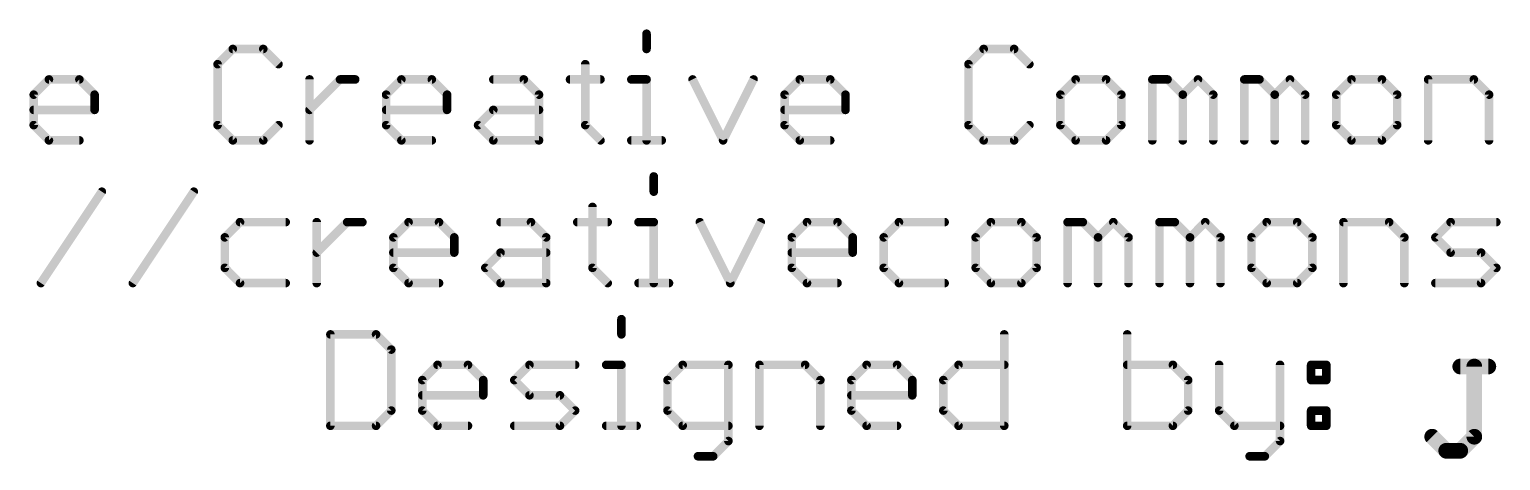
# Model space of a CAD drawing. Extents: x -1 to 106, y -9 to 10.
# Drawn here: x 25.2 to 51.39, y -9.43 to -1.76 of the extents above; entities that cross this region are included whole.
import ezdxf

# ---------------------------------------------------------------- set-up
doc = ezdxf.new("R2010")
doc.units = 0
doc.layers.add('27', color=253, linetype='CONTINUOUS')

msp = doc.modelspace()

# ---------------------------------------------------------------- linework, layer by layer
at = {"layer": '27'}
for points, const_width in [([(36.1862, -1.8356), (36.1862, -2.1068)], 0.1524), ([(28.819, -2.1068), (28.5479, -2.378)], 0.1524), ([(29.3614, -2.1068), (28.819, -2.1068)], 0.1524), ([(29.6325, -2.378), (29.3614, -2.1068)], 0.1524), ([(42.1891, -2.1068), (41.918, -2.378)], 0.1524), ([(42.7315, -2.1068), (42.1891, -2.1068)], 0.1524), ([(43.0026, -2.378), (42.7315, -2.1068)], 0.1524), ([(28.5479, -2.378), (28.5479, -3.4626)], 0.1524), ([(35.0948, -2.378), (35.0948, -3.4626)], 0.1524), ([(41.918, -2.378), (41.918, -3.4626)], 0.1524), ([(25.2736, -2.9203), (25.5447, -2.6491)], 0.1524), ([(25.5447, -2.6491), (26.0871, -2.6491)], 0.1524), ([(26.0871, -2.6491), (26.3582, -2.9203)], 0.1524), ([(30.185, -3.7338), (30.185, -2.6491)], 0.1524), ([(30.185, -3.1915), (30.7274, -2.6491)], 0.1524), ([(30.7274, -2.6491), (30.9985, -2.6491)], 0.1524), ([(31.5493, -2.9203), (31.8205, -2.6491)], 0.1524), ([(31.8205, -2.6491), (32.3628, -2.6491)], 0.1524), ([(32.3628, -2.6491), (32.634, -2.9203)], 0.1524), ([(33.4576, -2.6491), (34, -2.6491)], 0.1524), ([(34, -2.6491), (34.2711, -2.9203)], 0.1524), ([(34.8236, -2.6491), (35.366, -2.6491)], 0.1524), ([(35.9151, -2.6491), (36.1862, -2.6491)], 0.1524), ([(36.1862, -2.6491), (36.1862, -3.7338)], 0.1524), ([(37.0065, -2.6491), (37.5488, -3.7338)], 0.1524), ([(37.5488, -3.7338), (38.0912, -2.6491)], 0.1524), ([(38.6437, -2.9203), (38.9148, -2.6491)], 0.1524), ([(38.9148, -2.6491), (39.4572, -2.6491)], 0.1524), ([(39.4572, -2.6491), (39.7283, -2.9203)], 0.1524), ([(43.8263, -2.6491), (43.5551, -2.9203)], 0.1524), ([(44.3686, -2.6491), (43.8263, -2.6491)], 0.1524), ([(44.6398, -2.9203), (44.3686, -2.6491)], 0.1524), ([(45.1923, -3.7338), (45.1923, -2.6491)], 0.1524), ([(45.1923, -2.6491), (45.4635, -2.6491)], 0.1524), ([(45.4635, -2.6491), (45.7346, -2.9203)], 0.1524), ([(45.7346, -2.9203), (46.0058, -2.6491)], 0.1524), ([(46.0058, -2.6491), (46.277, -2.9203)], 0.1524), ([(46.8295, -3.7338), (46.8295, -2.6491)], 0.1524), ([(46.8295, -2.6491), (47.1006, -2.6491)], 0.1524), ([(47.1006, -2.6491), (47.3718, -2.9203)], 0.1524), ([(47.3718, -2.9203), (47.6429, -2.6491)], 0.1524), ([(47.6429, -2.6491), (47.9141, -2.9203)], 0.1524), ([(48.7378, -2.6491), (48.4666, -2.9203)], 0.1524), ([(49.2801, -2.6491), (48.7378, -2.6491)], 0.1524), ([(49.5513, -2.9203), (49.2801, -2.6491)], 0.1524), ([(50.1038, -3.7338), (50.1038, -2.6491)], 0.1524), ([(50.1038, -2.6491), (50.9173, -2.6491)], 0.1524), ([(50.9173, -2.6491), (51.1884, -2.9203)], 0.1524), ([(25.2736, -3.4626), (25.2736, -2.9203)], 0.1524), ([(26.3582, -2.9203), (26.3582, -3.1915)], 0.1524), ([(31.5493, -3.4626), (31.5493, -2.9203)], 0.1524), ([(32.634, -2.9203), (32.634, -3.1915)], 0.1524), ([(34.2711, -2.9203), (34.2711, -3.7338)], 0.1524), ([(38.6437, -3.4626), (38.6437, -2.9203)], 0.1524), ([(39.7283, -2.9203), (39.7283, -3.1915)], 0.1524), ([(43.5551, -2.9203), (43.5551, -3.4626)], 0.1524), ([(44.6398, -3.4626), (44.6398, -2.9203)], 0.1524), ([(45.7346, -2.9203), (45.7346, -3.7338)], 0.1524), ([(46.277, -2.9203), (46.277, -3.7338)], 0.1524), ([(47.3718, -2.9203), (47.3718, -3.7338)], 0.1524), ([(47.9141, -2.9203), (47.9141, -3.7338)], 0.1524), ([(48.4666, -2.9203), (48.4666, -3.4626)], 0.1524), ([(49.5513, -3.4626), (49.5513, -2.9203)], 0.1524), ([(51.1884, -2.9203), (51.1884, -3.7338)], 0.1524), ([(26.3582, -3.1915), (25.2736, -3.1915)], 0.1524), ([(32.634, -3.1915), (31.5493, -3.1915)], 0.1524), ([(33.1865, -3.4626), (33.4576, -3.1915)], 0.1524), ([(33.4576, -3.1915), (34.2711, -3.1915)], 0.1524), ([(39.7283, -3.1915), (38.6437, -3.1915)], 0.1524), ([(25.5447, -3.7338), (25.2736, -3.4626)], 0.1524), ([(28.5479, -3.4626), (28.819, -3.7338)], 0.1524), ([(29.3614, -3.7338), (29.6325, -3.4626)], 0.1524), ([(31.8205, -3.7338), (31.5493, -3.4626)], 0.1524), ([(33.4576, -3.7338), (33.1865, -3.4626)], 0.1524), ([(35.0948, -3.4626), (35.366, -3.7338)], 0.1524), ([(38.9148, -3.7338), (38.6437, -3.4626)], 0.1524), ([(41.918, -3.4626), (42.1891, -3.7338)], 0.1524), ([(42.7315, -3.7338), (43.0026, -3.4626)], 0.1524), ([(43.5551, -3.4626), (43.8263, -3.7338)], 0.1524), ([(44.3686, -3.7338), (44.6398, -3.4626)], 0.1524), ([(48.4666, -3.4626), (48.7378, -3.7338)], 0.1524), ([(49.2801, -3.7338), (49.5513, -3.4626)], 0.1524), ([(26.0871, -3.7338), (25.5447, -3.7338)], 0.1524), ([(28.819, -3.7338), (29.3614, -3.7338)], 0.1524), ([(32.3628, -3.7338), (31.8205, -3.7338)], 0.1524), ([(34.2711, -3.7338), (33.4576, -3.7338)], 0.1524), ([(35.9151, -3.7338), (36.4574, -3.7338)], 0.1524), ([(39.4572, -3.7338), (38.9148, -3.7338)], 0.1524), ([(42.1891, -3.7338), (42.7315, -3.7338)], 0.1524), ([(43.8263, -3.7338), (44.3686, -3.7338)], 0.1524), ([(48.7378, -3.7338), (49.2801, -3.7338)], 0.1524), ([(36.3146, -4.3756), (36.3146, -4.6468)], 0.1524), ([(25.402, -6.2738), (26.4866, -4.6468)], 0.1524), ([(27.0391, -6.2738), (28.1238, -4.6468)], 0.1524), ([(35.2232, -4.918), (35.2232, -6.0026)], 0.1524), ([(28.9474, -5.1891), (28.6763, -5.4603)], 0.1524), ([(29.7609, -5.1891), (28.9474, -5.1891)], 0.1524), ([(30.3134, -6.2738), (30.3134, -5.1891)], 0.1524), ([(30.3134, -5.7315), (30.8558, -5.1891)], 0.1524), ([(30.8558, -5.1891), (31.1269, -5.1891)], 0.1524), ([(31.6777, -5.4603), (31.9489, -5.1891)], 0.1524), ([(31.9489, -5.1891), (32.4912, -5.1891)], 0.1524), ([(32.4912, -5.1891), (32.7624, -5.4603)], 0.1524), ([(33.5861, -5.1891), (34.1284, -5.1891)], 0.1524), ([(34.1284, -5.1891), (34.3995, -5.4603)], 0.1524), ([(34.952, -5.1891), (35.4944, -5.1891)], 0.1524), ([(36.0435, -5.1891), (36.3146, -5.1891)], 0.1524), ([(36.3146, -5.1891), (36.3146, -6.2738)], 0.1524), ([(37.1349, -5.1891), (37.6772, -6.2738)], 0.1524), ([(37.6772, -6.2738), (38.2196, -5.1891)], 0.1524), ([(38.7721, -5.4603), (39.0432, -5.1891)], 0.1524), ([(39.0432, -5.1891), (39.5856, -5.1891)], 0.1524), ([(39.5856, -5.1891), (39.8567, -5.4603)], 0.1524), ([(40.6804, -5.1891), (40.4092, -5.4603)], 0.1524), ([(41.4939, -5.1891), (40.6804, -5.1891)], 0.1524), ([(42.3176, -5.1891), (42.0464, -5.4603)], 0.1524), ([(42.8599, -5.1891), (42.3176, -5.1891)], 0.1524), ([(43.131, -5.4603), (42.8599, -5.1891)], 0.1524), ([(43.6835, -6.2738), (43.6835, -5.1891)], 0.1524), ([(43.6835, -5.1891), (43.9547, -5.1891)], 0.1524), ([(43.9547, -5.1891), (44.2259, -5.4603)], 0.1524), ([(44.2259, -5.4603), (44.497, -5.1891)], 0.1524), ([(44.497, -5.1891), (44.7682, -5.4603)], 0.1524), ([(45.3207, -6.2738), (45.3207, -5.1891)], 0.1524), ([(45.3207, -5.1891), (45.5919, -5.1891)], 0.1524), ([(45.5919, -5.1891), (45.863, -5.4603)], 0.1524), ([(45.863, -5.4603), (46.1342, -5.1891)], 0.1524), ([(46.1342, -5.1891), (46.4054, -5.4603)], 0.1524), ([(47.229, -5.1891), (46.9579, -5.4603)], 0.1524), ([(47.7714, -5.1891), (47.229, -5.1891)], 0.1524), ([(48.0425, -5.4603), (47.7714, -5.1891)], 0.1524), ([(48.595, -6.2738), (48.595, -5.1891)], 0.1524), ([(48.595, -5.1891), (49.4085, -5.1891)], 0.1524), ([(49.4085, -5.1891), (49.6797, -5.4603)], 0.1524), ([(50.2322, -5.4603), (50.5033, -5.1891)], 0.1524), ([(50.5033, -5.1891), (51.3168, -5.1891)], 0.1524), ([(28.6763, -5.4603), (28.6763, -6.0026)], 0.1524), ([(31.6777, -6.0026), (31.6777, -5.4603)], 0.1524), ([(32.7624, -5.4603), (32.7624, -5.7315)], 0.1524), ([(34.3995, -5.4603), (34.3995, -6.2738)], 0.1524), ([(38.7721, -6.0026), (38.7721, -5.4603)], 0.1524), ([(39.8567, -5.4603), (39.8567, -5.7315)], 0.1524), ([(40.4092, -5.4603), (40.4092, -6.0026)], 0.1524), ([(42.0464, -5.4603), (42.0464, -6.0026)], 0.1524), ([(43.131, -6.0026), (43.131, -5.4603)], 0.1524), ([(44.2259, -5.4603), (44.2259, -6.2738)], 0.1524), ([(44.7682, -5.4603), (44.7682, -6.2738)], 0.1524), ([(45.863, -5.4603), (45.863, -6.2738)], 0.1524), ([(46.4054, -5.4603), (46.4054, -6.2738)], 0.1524), ([(46.9579, -5.4603), (46.9579, -6.0026)], 0.1524), ([(48.0425, -6.0026), (48.0425, -5.4603)], 0.1524), ([(49.6797, -5.4603), (49.6797, -6.2738)], 0.1524), ([(50.5033, -5.7315), (50.2322, -5.4603)], 0.1524), ([(32.7624, -5.7315), (31.6777, -5.7315)], 0.1524), ([(33.3149, -6.0026), (33.5861, -5.7315)], 0.1524), ([(33.5861, -5.7315), (34.3995, -5.7315)], 0.1524), ([(39.8567, -5.7315), (38.7721, -5.7315)], 0.1524), ([(51.0457, -5.7315), (50.5033, -5.7315)], 0.1524), ([(51.3168, -6.0026), (51.0457, -5.7315)], 0.1524), ([(28.6763, -6.0026), (28.9474, -6.2738)], 0.1524), ([(31.9489, -6.2738), (31.6777, -6.0026)], 0.1524), ([(33.5861, -6.2738), (33.3149, -6.0026)], 0.1524), ([(35.2232, -6.0026), (35.4944, -6.2738)], 0.1524), ([(39.0432, -6.2738), (38.7721, -6.0026)], 0.1524), ([(40.4092, -6.0026), (40.6804, -6.2738)], 0.1524), ([(42.0464, -6.0026), (42.3176, -6.2738)], 0.1524), ([(42.8599, -6.2738), (43.131, -6.0026)], 0.1524), ([(46.9579, -6.0026), (47.229, -6.2738)], 0.1524), ([(47.7714, -6.2738), (48.0425, -6.0026)], 0.1524), ([(51.0457, -6.2738), (51.3168, -6.0026)], 0.1524), ([(28.9474, -6.2738), (29.7609, -6.2738)], 0.1524), ([(32.4912, -6.2738), (31.9489, -6.2738)], 0.1524), ([(34.3995, -6.2738), (33.5861, -6.2738)], 0.1524), ([(36.0435, -6.2738), (36.5858, -6.2738)], 0.1524), ([(39.5856, -6.2738), (39.0432, -6.2738)], 0.1524), ([(40.6804, -6.2738), (41.4939, -6.2738)], 0.1524), ([(42.3176, -6.2738), (42.8599, -6.2738)], 0.1524), ([(47.229, -6.2738), (47.7714, -6.2738)], 0.1524), ([(50.2322, -6.2738), (51.0457, -6.2738)], 0.1524), ([(35.7388, -6.9156), (35.7388, -7.1868)], 0.1524), ([(30.5562, -7.1868), (30.5562, -8.8138)], 0.1524), ([(31.3697, -7.1868), (30.5562, -7.1868)], 0.1524), ([(31.6409, -7.458), (31.3697, -7.1868)], 0.1524), ([(42.5552, -7.1868), (42.5552, -8.8138)], 0.1524), ([(44.7449, -7.1868), (44.7449, -8.8138)], 0.1524), ([(31.6409, -8.5426), (31.6409, -7.458)], 0.1524), ([(32.1934, -8.0003), (32.4645, -7.7291)], 0.1524), ([(32.4645, -7.7291), (33.0069, -7.7291)], 0.1524), ([(33.0069, -7.7291), (33.278, -8.0003)], 0.1524), ([(33.8305, -8.0003), (34.1017, -7.7291)], 0.1524), ([(34.1017, -7.7291), (34.9152, -7.7291)], 0.1524), ([(35.4677, -7.7291), (35.7388, -7.7291)], 0.1524), ([(35.7388, -7.7291), (35.7388, -8.8138)], 0.1524), ([(36.8303, -7.7291), (36.5591, -8.0003)], 0.1524), ([(37.6438, -7.7291), (36.8303, -7.7291)], 0.1524), ([(37.6438, -9.085), (37.6438, -7.7291)], 0.1524), ([(38.1963, -8.8138), (38.1963, -7.7291)], 0.1524), ([(38.1963, -7.7291), (39.0098, -7.7291)], 0.1524), ([(39.0098, -7.7291), (39.2809, -8.0003)], 0.1524), ([(39.8334, -8.0003), (40.1046, -7.7291)], 0.1524), ([(40.1046, -7.7291), (40.6469, -7.7291)], 0.1524), ([(40.6469, -7.7291), (40.9181, -8.0003)], 0.1524), ([(41.4706, -8.0003), (41.7417, -7.7291)], 0.1524), ([(41.7417, -7.7291), (42.5552, -7.7291)], 0.1524), ([(45.5584, -7.7291), (44.7449, -7.7291)], 0.1524), ([(45.8295, -8.0003), (45.5584, -7.7291)], 0.1524), ([(46.382, -7.7291), (46.382, -8.5426)], 0.1524), ([(47.4667, -7.7291), (47.4667, -9.085)], 0.1524), ([(48.0192, -7.7291), (48.2904, -7.7291)], 0.1524), ([(48.0192, -8.0003), (48.0192, -7.7291)], 0.1524), ([(48.2904, -7.7291), (48.2904, -8.0003)], 0.1524), ([(50.6752, -7.7584), (51.1752, -7.7584)], 0.2794), ([(50.9252, -9.0083), (50.9252, -7.7584)], 0.2794), ([(32.1934, -8.5426), (32.1934, -8.0003)], 0.1524), ([(33.278, -8.0003), (33.278, -8.2715)], 0.1524), ([(34.1017, -8.2715), (33.8305, -8.0003)], 0.1524), ([(36.5591, -8.0003), (36.5591, -8.5426)], 0.1524), ([(39.2809, -8.0003), (39.2809, -8.8138)], 0.1524), ([(39.8334, -8.5426), (39.8334, -8.0003)], 0.1524), ([(40.9181, -8.0003), (40.9181, -8.2715)], 0.1524), ([(41.4706, -8.5426), (41.4706, -8.0003)], 0.1524), ([(45.8295, -8.5426), (45.8295, -8.0003)], 0.1524), ([(48.2904, -8.0003), (48.0192, -8.0003)], 0.1524), ([(33.278, -8.2715), (32.1934, -8.2715)], 0.1524), ([(34.644, -8.2715), (34.1017, -8.2715)], 0.1524), ([(34.9152, -8.5426), (34.644, -8.2715)], 0.1524), ([(40.9181, -8.2715), (39.8334, -8.2715)], 0.1524), ([(31.3697, -8.8138), (31.6409, -8.5426)], 0.1524), ([(32.4645, -8.8138), (32.1934, -8.5426)], 0.1524), ([(34.644, -8.8138), (34.9152, -8.5426)], 0.1524), ([(36.5591, -8.5426), (36.8303, -8.8138)], 0.1524), ([(40.1046, -8.8138), (39.8334, -8.5426)], 0.1524), ([(41.7417, -8.8138), (41.4706, -8.5426)], 0.1524), ([(45.5584, -8.8138), (45.8295, -8.5426)], 0.1524), ([(46.382, -8.5426), (46.6532, -8.8138)], 0.1524), ([(48.0192, -8.5426), (48.2904, -8.5426)], 0.1524), ([(48.0192, -8.8138), (48.0192, -8.5426)], 0.1524), ([(48.2904, -8.5426), (48.2904, -8.8138)], 0.1524), ([(30.5562, -8.8138), (31.3697, -8.8138)], 0.1524), ([(33.0069, -8.8138), (32.4645, -8.8138)], 0.1524), ([(33.8305, -8.8138), (34.644, -8.8138)], 0.1524), ([(35.4677, -8.8138), (36.01, -8.8138)], 0.1524), ([(36.8303, -8.8138), (37.6438, -8.8138)], 0.1524), ([(40.6469, -8.8138), (40.1046, -8.8138)], 0.1524), ([(42.5552, -8.8138), (41.7417, -8.8138)], 0.1524), ([(44.7449, -8.8138), (45.5584, -8.8138)], 0.1524), ([(46.6532, -8.8138), (47.4667, -8.8138)], 0.1524), ([(48.2904, -8.8138), (48.0192, -8.8138)], 0.1524), ([(50.1753, -9.0083), (50.4252, -9.2583)], 0.2794), ([(50.6752, -9.2583), (50.9252, -9.0083)], 0.2794), ([(37.3726, -9.3561), (37.6438, -9.085)], 0.1524), ([(47.4667, -9.085), (47.1955, -9.3561)], 0.1524), ([(50.4252, -9.2583), (50.6752, -9.2583)], 0.2794), ([(37.1014, -9.3561), (37.3726, -9.3561)], 0.1524), ([(47.1955, -9.3561), (46.9244, -9.3561)], 0.1524)]:
    msp.add_lwpolyline(points, dxfattribs=dict(at, const_width=const_width))
for points, const_width in [([(36.2243, -1.8356, 1), (36.1481, -1.8356)], 0.0762), ([(28.819, -2.0687, 1), (28.819, -2.1449)], 0.0762), ([(28.846, -2.1338, 1), (28.7921, -2.0799)], 0.0762), ([(29.3883, -2.0799, 1), (29.3344, -2.1338)], 0.0762), ([(29.3614, -2.1449, 1), (29.3614, -2.0687)], 0.0762), ([(36.1481, -2.1068, 1), (36.2243, -2.1068)], 0.0762), ([(42.1891, -2.0687, 1), (42.1891, -2.1449)], 0.0762), ([(42.2161, -2.1338, 1), (42.1622, -2.0799)], 0.0762), ([(42.7584, -2.0799, 1), (42.7045, -2.1338)], 0.0762), ([(42.7315, -2.1449, 1), (42.7315, -2.0687)], 0.0762), ([(28.5209, -2.351, 1), (28.5748, -2.4049)], 0.0762), ([(28.586, -2.378, 1), (28.5098, -2.378)], 0.0762), ([(29.6056, -2.4049, 1), (29.6595, -2.351)], 0.0762), ([(35.1329, -2.378, 1), (35.0567, -2.378)], 0.0762), ([(41.891, -2.351, 1), (41.9449, -2.4049)], 0.0762), ([(41.9561, -2.378, 1), (41.8799, -2.378)], 0.0762), ([(42.9757, -2.4049, 1), (43.0296, -2.351)], 0.0762), ([(25.5447, -2.611, 1), (25.5447, -2.6872)], 0.0762), ([(25.5717, -2.6761, 1), (25.5178, -2.6222)], 0.0762), ([(26.114, -2.6222, 1), (26.0601, -2.6761)], 0.0762), ([(26.0871, -2.6872, 1), (26.0871, -2.611)], 0.0762), ([(30.2231, -2.6491, 1), (30.1469, -2.6491)], 0.0762), ([(30.7274, -2.611, 1), (30.7274, -2.6872)], 0.0762), ([(30.7543, -2.6761, 1), (30.7004, -2.6222)], 0.0762), ([(30.9985, -2.6872, 1), (30.9985, -2.611)], 0.0762), ([(31.8205, -2.611, 1), (31.8205, -2.6872)], 0.0762), ([(31.8474, -2.6761, 1), (31.7935, -2.6222)], 0.0762), ([(32.3898, -2.6222, 1), (32.3359, -2.6761)], 0.0762), ([(32.3628, -2.6872, 1), (32.3628, -2.611)], 0.0762), ([(33.4576, -2.611, 1), (33.4576, -2.6872)], 0.0762), ([(34.0269, -2.6222, 1), (33.973, -2.6761)], 0.0762), ([(34, -2.6872, 1), (34, -2.611)], 0.0762), ([(34.8236, -2.611, 1), (34.8236, -2.6872)], 0.0762), ([(35.366, -2.6872, 1), (35.366, -2.611)], 0.0762), ([(35.9151, -2.611, 1), (35.9151, -2.6872)], 0.0762), ([(36.2243, -2.6491, 1), (36.1481, -2.6491)], 0.0762), ([(36.1862, -2.6872, 1), (36.1862, -2.611)], 0.0762), ([(37.0406, -2.6321, 1), (36.9724, -2.6662)], 0.0762), ([(38.1252, -2.6662, 1), (38.0571, -2.6321)], 0.0762), ([(38.9148, -2.611, 1), (38.9148, -2.6872)], 0.0762), ([(38.9418, -2.6761, 1), (38.8879, -2.6222)], 0.0762), ([(39.4841, -2.6222, 1), (39.4302, -2.6761)], 0.0762), ([(39.4572, -2.6872, 1), (39.4572, -2.611)], 0.0762), ([(43.8263, -2.611, 1), (43.8263, -2.6872)], 0.0762), ([(43.8532, -2.6761, 1), (43.7994, -2.6222)], 0.0762), ([(44.3956, -2.6222, 1), (44.3417, -2.6761)], 0.0762), ([(44.3686, -2.6872, 1), (44.3686, -2.611)], 0.0762), ([(45.2304, -2.6491, 1), (45.1542, -2.6491)], 0.0762), ([(45.1923, -2.611, 1), (45.1923, -2.6872)], 0.0762), ([(45.4904, -2.6222, 1), (45.4365, -2.6761)], 0.0762), ([(45.4635, -2.6872, 1), (45.4635, -2.611)], 0.0762), ([(46.0327, -2.6222, 1), (45.9788, -2.6761)], 0.0762), ([(46.0327, -2.6761, 1), (45.9788, -2.6222)], 0.0762), ([(46.8676, -2.6491, 1), (46.7914, -2.6491)], 0.0762), ([(46.8295, -2.611, 1), (46.8295, -2.6872)], 0.0762), ([(47.1276, -2.6222, 1), (47.0737, -2.6761)], 0.0762), ([(47.1006, -2.6872, 1), (47.1006, -2.611)], 0.0762), ([(47.6699, -2.6222, 1), (47.616, -2.6761)], 0.0762), ([(47.6699, -2.6761, 1), (47.616, -2.6222)], 0.0762), ([(48.7378, -2.611, 1), (48.7378, -2.6872)], 0.0762), ([(48.7647, -2.6761, 1), (48.7108, -2.6222)], 0.0762), ([(49.307, -2.6222, 1), (49.2532, -2.6761)], 0.0762), ([(49.2801, -2.6872, 1), (49.2801, -2.611)], 0.0762), ([(50.1419, -2.6491, 1), (50.0657, -2.6491)], 0.0762), ([(50.1038, -2.611, 1), (50.1038, -2.6872)], 0.0762), ([(50.9442, -2.6222, 1), (50.8903, -2.6761)], 0.0762), ([(50.9173, -2.6872, 1), (50.9173, -2.611)], 0.0762), ([(25.3117, -2.9203, 1), (25.2355, -2.9203)], 0.0762), ([(25.2466, -2.8934, 1), (25.3005, -2.9472)], 0.0762), ([(26.3963, -2.9203, 1), (26.3201, -2.9203)], 0.0762), ([(26.3313, -2.9472, 1), (26.3852, -2.8934)], 0.0762), ([(31.5874, -2.9203, 1), (31.5112, -2.9203)], 0.0762), ([(31.5224, -2.8934, 1), (31.5763, -2.9472)], 0.0762), ([(32.6721, -2.9203, 1), (32.5959, -2.9203)], 0.0762), ([(32.607, -2.9472, 1), (32.6609, -2.8934)], 0.0762), ([(34.3092, -2.9203, 1), (34.233, -2.9203)], 0.0762), ([(34.2442, -2.9472, 1), (34.2981, -2.8934)], 0.0762), ([(38.6818, -2.9203, 1), (38.6056, -2.9203)], 0.0762), ([(38.6167, -2.8934, 1), (38.6706, -2.9472)], 0.0762), ([(39.7664, -2.9203, 1), (39.6902, -2.9203)], 0.0762), ([(39.7014, -2.9472, 1), (39.7553, -2.8934)], 0.0762), ([(43.5932, -2.9203, 1), (43.517, -2.9203)], 0.0762), ([(43.5282, -2.8934, 1), (43.5821, -2.9472)], 0.0762), ([(44.6779, -2.9203, 1), (44.6017, -2.9203)], 0.0762), ([(44.6129, -2.9472, 1), (44.6667, -2.8934)], 0.0762), ([(45.7727, -2.9203, 1), (45.6965, -2.9203)], 0.0762), ([(45.7077, -2.8934, 1), (45.7616, -2.9472)], 0.0762), ([(45.7077, -2.9472, 1), (45.7616, -2.8934)], 0.0762), ([(46.3151, -2.9203, 1), (46.2389, -2.9203)], 0.0762), ([(46.25, -2.9472, 1), (46.3039, -2.8934)], 0.0762), ([(47.4099, -2.9203, 1), (47.3337, -2.9203)], 0.0762), ([(47.3448, -2.8934, 1), (47.3987, -2.9472)], 0.0762), ([(47.3448, -2.9472, 1), (47.3987, -2.8934)], 0.0762), ([(47.9522, -2.9203, 1), (47.876, -2.9203)], 0.0762), ([(47.8872, -2.9472, 1), (47.9411, -2.8934)], 0.0762), ([(48.5047, -2.9203, 1), (48.4285, -2.9203)], 0.0762), ([(48.4397, -2.8934, 1), (48.4935, -2.9472)], 0.0762), ([(49.5894, -2.9203, 1), (49.5132, -2.9203)], 0.0762), ([(49.5243, -2.9472, 1), (49.5782, -2.8934)], 0.0762), ([(51.2265, -2.9203, 1), (51.1503, -2.9203)], 0.0762), ([(51.1615, -2.9472, 1), (51.2154, -2.8934)], 0.0762), ([(25.2736, -3.1534, 1), (25.2736, -3.2296)], 0.0762), ([(26.3582, -3.2296, 1), (26.3582, -3.1534)], 0.0762), ([(30.1581, -3.1645, 1), (30.212, -3.2184)], 0.0762), ([(31.5493, -3.1534, 1), (31.5493, -3.2296)], 0.0762), ([(32.634, -3.2296, 1), (32.634, -3.1534)], 0.0762), ([(33.4576, -3.1534, 1), (33.4576, -3.2296)], 0.0762), ([(33.4846, -3.2184, 1), (33.4307, -3.1645)], 0.0762), ([(34.2711, -3.2296, 1), (34.2711, -3.1534)], 0.0762), ([(38.6437, -3.1534, 1), (38.6437, -3.2296)], 0.0762), ([(39.7283, -3.2296, 1), (39.7283, -3.1534)], 0.0762), ([(25.3005, -3.4357, 1), (25.2466, -3.4896)], 0.0762), ([(26.3201, -3.1915, 1), (26.3963, -3.1915)], 0.0762), ([(28.5748, -3.4357, 1), (28.5209, -3.4896)], 0.0762), ([(29.6595, -3.4896, 1), (29.6056, -3.4357)], 0.0762), ([(31.5763, -3.4357, 1), (31.5224, -3.4896)], 0.0762), ([(32.5959, -3.1915, 1), (32.6721, -3.1915)], 0.0762), ([(33.2134, -3.4357, 1), (33.1595, -3.4896)], 0.0762), ([(33.1595, -3.4357, 1), (33.2134, -3.4896)], 0.0762), ([(35.1217, -3.4357, 1), (35.0679, -3.4896)], 0.0762), ([(38.6706, -3.4357, 1), (38.6167, -3.4896)], 0.0762), ([(39.6902, -3.1915, 1), (39.7664, -3.1915)], 0.0762), ([(41.9449, -3.4357, 1), (41.891, -3.4896)], 0.0762), ([(43.0296, -3.4896, 1), (42.9757, -3.4357)], 0.0762), ([(43.5821, -3.4357, 1), (43.5282, -3.4896)], 0.0762), ([(44.6667, -3.4896, 1), (44.6129, -3.4357)], 0.0762), ([(48.4935, -3.4357, 1), (48.4397, -3.4896)], 0.0762), ([(49.5782, -3.4896, 1), (49.5243, -3.4357)], 0.0762), ([(25.2355, -3.4626, 1), (25.3117, -3.4626)], 0.0762), ([(25.5447, -3.6957, 1), (25.5447, -3.7719)], 0.0762), ([(26.0871, -3.7719, 1), (26.0871, -3.6957)], 0.0762), ([(28.5098, -3.4626, 1), (28.586, -3.4626)], 0.0762), ([(28.819, -3.6957, 1), (28.819, -3.7719)], 0.0762), ([(29.3614, -3.7719, 1), (29.3614, -3.6957)], 0.0762), ([(31.5112, -3.4626, 1), (31.5874, -3.4626)], 0.0762), ([(31.8205, -3.6957, 1), (31.8205, -3.7719)], 0.0762), ([(32.3628, -3.7719, 1), (32.3628, -3.6957)], 0.0762), ([(33.4576, -3.6957, 1), (33.4576, -3.7719)], 0.0762), ([(34.2711, -3.7719, 1), (34.2711, -3.6957)], 0.0762), ([(35.0567, -3.4626, 1), (35.1329, -3.4626)], 0.0762), ([(35.9151, -3.6957, 1), (35.9151, -3.7719)], 0.0762), ([(36.4574, -3.7719, 1), (36.4574, -3.6957)], 0.0762), ([(38.6056, -3.4626, 1), (38.6818, -3.4626)], 0.0762), ([(38.9148, -3.6957, 1), (38.9148, -3.7719)], 0.0762), ([(39.4572, -3.7719, 1), (39.4572, -3.6957)], 0.0762), ([(41.8799, -3.4626, 1), (41.9561, -3.4626)], 0.0762), ([(42.1891, -3.6957, 1), (42.1891, -3.7719)], 0.0762), ([(42.7315, -3.7719, 1), (42.7315, -3.6957)], 0.0762), ([(43.517, -3.4626, 1), (43.5932, -3.4626)], 0.0762), ([(43.8263, -3.6957, 1), (43.8263, -3.7719)], 0.0762), ([(44.3686, -3.7719, 1), (44.3686, -3.6957)], 0.0762), ([(44.6017, -3.4626, 1), (44.6779, -3.4626)], 0.0762), ([(48.4285, -3.4626, 1), (48.5047, -3.4626)], 0.0762), ([(48.7378, -3.6957, 1), (48.7378, -3.7719)], 0.0762), ([(49.2801, -3.7719, 1), (49.2801, -3.6957)], 0.0762), ([(49.5132, -3.4626, 1), (49.5894, -3.4626)], 0.0762), ([(25.5178, -3.7607, 1), (25.5717, -3.7069)], 0.0762), ([(28.7921, -3.7607, 1), (28.846, -3.7069)], 0.0762), ([(29.3344, -3.7069, 1), (29.3883, -3.7607)], 0.0762), ([(30.1469, -3.7338, 1), (30.2231, -3.7338)], 0.0762), ([(31.7935, -3.7607, 1), (31.8474, -3.7069)], 0.0762), ([(33.4307, -3.7607, 1), (33.4846, -3.7069)], 0.0762), ([(34.233, -3.7338, 1), (34.3092, -3.7338)], 0.0762), ([(35.339, -3.7607, 1), (35.3929, -3.7069)], 0.0762), ([(36.1481, -3.7338, 1), (36.2243, -3.7338)], 0.0762), ([(37.5148, -3.7168, 1), (37.5829, -3.7508)], 0.0762), ([(37.5148, -3.7508, 1), (37.5829, -3.7168)], 0.0762), ([(38.8879, -3.7607, 1), (38.9418, -3.7069)], 0.0762), ([(42.1622, -3.7607, 1), (42.2161, -3.7069)], 0.0762), ([(42.7045, -3.7069, 1), (42.7584, -3.7607)], 0.0762), ([(43.7994, -3.7607, 1), (43.8532, -3.7069)], 0.0762), ([(44.3417, -3.7069, 1), (44.3956, -3.7607)], 0.0762), ([(45.1542, -3.7338, 1), (45.2304, -3.7338)], 0.0762), ([(45.6965, -3.7338, 1), (45.7727, -3.7338)], 0.0762), ([(46.2389, -3.7338, 1), (46.3151, -3.7338)], 0.0762), ([(46.7914, -3.7338, 1), (46.8676, -3.7338)], 0.0762), ([(47.3337, -3.7338, 1), (47.4099, -3.7338)], 0.0762), ([(47.876, -3.7338, 1), (47.9522, -3.7338)], 0.0762), ([(48.7108, -3.7607, 1), (48.7647, -3.7069)], 0.0762), ([(49.2532, -3.7069, 1), (49.307, -3.7607)], 0.0762), ([(50.0657, -3.7338, 1), (50.1419, -3.7338)], 0.0762), ([(51.1503, -3.7338, 1), (51.2265, -3.7338)], 0.0762), ([(36.3527, -4.3756, 1), (36.2765, -4.3756)], 0.0762), ([(26.5183, -4.6679, 1), (26.4549, -4.6257)], 0.0762), ([(28.1555, -4.6679, 1), (28.0921, -4.6257)], 0.0762), ([(36.2765, -4.6468, 1), (36.3527, -4.6468)], 0.0762), ([(35.2613, -4.918, 1), (35.1851, -4.918)], 0.0762), ([(28.9474, -5.151, 1), (28.9474, -5.2272)], 0.0762), ([(28.9744, -5.2161, 1), (28.9205, -5.1622)], 0.0762), ([(29.7609, -5.2272, 1), (29.7609, -5.151)], 0.0762), ([(30.3515, -5.1891, 1), (30.2753, -5.1891)], 0.0762), ([(30.8558, -5.151, 1), (30.8558, -5.2272)], 0.0762), ([(30.8827, -5.2161, 1), (30.8288, -5.1622)], 0.0762), ([(31.1269, -5.2272, 1), (31.1269, -5.151)], 0.0762), ([(31.9489, -5.151, 1), (31.9489, -5.2272)], 0.0762), ([(31.9758, -5.2161, 1), (31.922, -5.1622)], 0.0762), ([(32.5182, -5.1622, 1), (32.4643, -5.2161)], 0.0762), ([(32.4912, -5.2272, 1), (32.4912, -5.151)], 0.0762), ([(33.5861, -5.151, 1), (33.5861, -5.2272)], 0.0762), ([(34.1553, -5.1622, 1), (34.1014, -5.2161)], 0.0762), ([(34.1284, -5.2272, 1), (34.1284, -5.151)], 0.0762), ([(34.952, -5.151, 1), (34.952, -5.2272)], 0.0762), ([(35.4944, -5.2272, 1), (35.4944, -5.151)], 0.0762), ([(36.0435, -5.151, 1), (36.0435, -5.2272)], 0.0762), ([(36.3527, -5.1891, 1), (36.2765, -5.1891)], 0.0762), ([(36.3146, -5.2272, 1), (36.3146, -5.151)], 0.0762), ([(37.169, -5.1721, 1), (37.1008, -5.2062)], 0.0762), ([(38.2537, -5.2062, 1), (38.1855, -5.1721)], 0.0762), ([(39.0432, -5.151, 1), (39.0432, -5.2272)], 0.0762), ([(39.0702, -5.2161, 1), (39.0163, -5.1622)], 0.0762), ([(39.6125, -5.1622, 1), (39.5586, -5.2161)], 0.0762), ([(39.5856, -5.2272, 1), (39.5856, -5.151)], 0.0762), ([(40.6804, -5.151, 1), (40.6804, -5.2272)], 0.0762), ([(40.7073, -5.2161, 1), (40.6535, -5.1622)], 0.0762), ([(41.4939, -5.2272, 1), (41.4939, -5.151)], 0.0762), ([(42.3176, -5.151, 1), (42.3176, -5.2272)], 0.0762), ([(42.3445, -5.2161, 1), (42.2906, -5.1622)], 0.0762), ([(42.8868, -5.1622, 1), (42.8329, -5.2161)], 0.0762), ([(42.8599, -5.2272, 1), (42.8599, -5.151)], 0.0762), ([(43.7216, -5.1891, 1), (43.6454, -5.1891)], 0.0762), ([(43.6835, -5.151, 1), (43.6835, -5.2272)], 0.0762), ([(43.9816, -5.1622, 1), (43.9278, -5.2161)], 0.0762), ([(43.9547, -5.2272, 1), (43.9547, -5.151)], 0.0762), ([(44.524, -5.1622, 1), (44.4701, -5.2161)], 0.0762), ([(44.524, -5.2161, 1), (44.4701, -5.1622)], 0.0762), ([(45.3588, -5.1891, 1), (45.2826, -5.1891)], 0.0762), ([(45.3207, -5.151, 1), (45.3207, -5.2272)], 0.0762), ([(45.6188, -5.1622, 1), (45.5649, -5.2161)], 0.0762), ([(45.5919, -5.2272, 1), (45.5919, -5.151)], 0.0762), ([(46.1611, -5.1622, 1), (46.1073, -5.2161)], 0.0762), ([(46.1611, -5.2161, 1), (46.1073, -5.1622)], 0.0762), ([(47.229, -5.151, 1), (47.229, -5.2272)], 0.0762), ([(47.256, -5.2161, 1), (47.2021, -5.1622)], 0.0762), ([(47.7983, -5.1622, 1), (47.7444, -5.2161)], 0.0762), ([(47.7714, -5.2272, 1), (47.7714, -5.151)], 0.0762), ([(48.6331, -5.1891, 1), (48.5569, -5.1891)], 0.0762), ([(48.595, -5.151, 1), (48.595, -5.2272)], 0.0762), ([(49.4354, -5.1622, 1), (49.3816, -5.2161)], 0.0762), ([(49.4085, -5.2272, 1), (49.4085, -5.151)], 0.0762), ([(50.5033, -5.151, 1), (50.5033, -5.2272)], 0.0762), ([(50.5303, -5.2161, 1), (50.4764, -5.1622)], 0.0762), ([(51.3168, -5.2272, 1), (51.3168, -5.151)], 0.0762), ([(28.7144, -5.4603, 1), (28.6382, -5.4603)], 0.0762), ([(28.6493, -5.4334, 1), (28.7032, -5.4872)], 0.0762), ([(31.7158, -5.4603, 1), (31.6396, -5.4603)], 0.0762), ([(31.6508, -5.4334, 1), (31.7047, -5.4872)], 0.0762), ([(32.8005, -5.4603, 1), (32.7243, -5.4603)], 0.0762), ([(32.7354, -5.4872, 1), (32.7893, -5.4334)], 0.0762), ([(34.4376, -5.4603, 1), (34.3614, -5.4603)], 0.0762), ([(34.3726, -5.4872, 1), (34.4265, -5.4334)], 0.0762), ([(38.8102, -5.4603, 1), (38.734, -5.4603)], 0.0762), ([(38.7451, -5.4334, 1), (38.799, -5.4872)], 0.0762), ([(39.8948, -5.4603, 1), (39.8186, -5.4603)], 0.0762), ([(39.8298, -5.4872, 1), (39.8837, -5.4334)], 0.0762), ([(40.4473, -5.4603, 1), (40.3711, -5.4603)], 0.0762), ([(40.3823, -5.4334, 1), (40.4362, -5.4872)], 0.0762), ([(42.0845, -5.4603, 1), (42.0083, -5.4603)], 0.0762), ([(42.0194, -5.4334, 1), (42.0733, -5.4872)], 0.0762), ([(43.1691, -5.4603, 1), (43.0929, -5.4603)], 0.0762), ([(43.1041, -5.4872, 1), (43.158, -5.4334)], 0.0762), ([(44.264, -5.4603, 1), (44.1878, -5.4603)], 0.0762), ([(44.1989, -5.4334, 1), (44.2528, -5.4872)], 0.0762), ([(44.1989, -5.4872, 1), (44.2528, -5.4334)], 0.0762), ([(44.8063, -5.4603, 1), (44.7301, -5.4603)], 0.0762), ([(44.7413, -5.4872, 1), (44.7951, -5.4334)], 0.0762), ([(45.9011, -5.4603, 1), (45.8249, -5.4603)], 0.0762), ([(45.8361, -5.4334, 1), (45.89, -5.4872)], 0.0762), ([(45.8361, -5.4872, 1), (45.89, -5.4334)], 0.0762), ([(46.4435, -5.4603, 1), (46.3673, -5.4603)], 0.0762), ([(46.3784, -5.4872, 1), (46.4323, -5.4334)], 0.0762), ([(46.996, -5.4603, 1), (46.9198, -5.4603)], 0.0762), ([(46.9309, -5.4334, 1), (46.9848, -5.4872)], 0.0762), ([(48.0806, -5.4603, 1), (48.0044, -5.4603)], 0.0762), ([(48.0156, -5.4872, 1), (48.0695, -5.4334)], 0.0762), ([(49.7178, -5.4603, 1), (49.6416, -5.4603)], 0.0762), ([(49.6527, -5.4872, 1), (49.7066, -5.4334)], 0.0762), ([(50.2591, -5.4334, 1), (50.2052, -5.4872)], 0.0762), ([(50.2052, -5.4334, 1), (50.2591, -5.4872)], 0.0762), ([(30.2865, -5.7045, 1), (30.3404, -5.7584)], 0.0762), ([(31.6777, -5.6934, 1), (31.6777, -5.7696)], 0.0762), ([(32.7243, -5.7315, 1), (32.8005, -5.7315)], 0.0762), ([(32.7624, -5.7696, 1), (32.7624, -5.6934)], 0.0762), ([(33.5861, -5.6934, 1), (33.5861, -5.7696)], 0.0762), ([(33.613, -5.7584, 1), (33.5591, -5.7045)], 0.0762), ([(34.3995, -5.7696, 1), (34.3995, -5.6934)], 0.0762), ([(38.7721, -5.6934, 1), (38.7721, -5.7696)], 0.0762), ([(39.8186, -5.7315, 1), (39.8948, -5.7315)], 0.0762), ([(39.8567, -5.7696, 1), (39.8567, -5.6934)], 0.0762), ([(50.5033, -5.6934, 1), (50.5033, -5.7696)], 0.0762), ([(50.4764, -5.7584, 1), (50.5303, -5.7045)], 0.0762), ([(51.0726, -5.7045, 1), (51.0187, -5.7584)], 0.0762), ([(51.0457, -5.7696, 1), (51.0457, -5.6934)], 0.0762), ([(28.7032, -5.9757, 1), (28.6493, -6.0296)], 0.0762), ([(28.6382, -6.0026, 1), (28.7144, -6.0026)], 0.0762), ([(31.7047, -5.9757, 1), (31.6508, -6.0296)], 0.0762), ([(31.6396, -6.0026, 1), (31.7158, -6.0026)], 0.0762), ([(33.3418, -5.9757, 1), (33.2879, -6.0296)], 0.0762), ([(33.2879, -5.9757, 1), (33.3418, -6.0296)], 0.0762), ([(35.2501, -5.9757, 1), (35.1963, -6.0296)], 0.0762), ([(35.1851, -6.0026, 1), (35.2613, -6.0026)], 0.0762), ([(38.799, -5.9757, 1), (38.7451, -6.0296)], 0.0762), ([(38.734, -6.0026, 1), (38.8102, -6.0026)], 0.0762), ([(40.4362, -5.9757, 1), (40.3823, -6.0296)], 0.0762), ([(40.3711, -6.0026, 1), (40.4473, -6.0026)], 0.0762), ([(42.0733, -5.9757, 1), (42.0194, -6.0296)], 0.0762), ([(42.0083, -6.0026, 1), (42.0845, -6.0026)], 0.0762), ([(43.0929, -6.0026, 1), (43.1691, -6.0026)], 0.0762), ([(43.158, -6.0296, 1), (43.1041, -5.9757)], 0.0762), ([(46.9848, -5.9757, 1), (46.9309, -6.0296)], 0.0762), ([(46.9198, -6.0026, 1), (46.996, -6.0026)], 0.0762), ([(48.0044, -6.0026, 1), (48.0806, -6.0026)], 0.0762), ([(48.0695, -6.0296, 1), (48.0156, -5.9757)], 0.0762), ([(51.3438, -6.0296, 1), (51.2899, -5.9757)], 0.0762), ([(51.2899, -6.0296, 1), (51.3438, -5.9757)], 0.0762), ([(25.3703, -6.2527, 1), (25.4337, -6.2949)], 0.0762), ([(27.0074, -6.2527, 1), (27.0708, -6.2949)], 0.0762), ([(28.9474, -6.2357, 1), (28.9474, -6.3119)], 0.0762), ([(28.9205, -6.3007, 1), (28.9744, -6.2469)], 0.0762), ([(29.7609, -6.3119, 1), (29.7609, -6.2357)], 0.0762), ([(30.2753, -6.2738, 1), (30.3515, -6.2738)], 0.0762), ([(31.9489, -6.2357, 1), (31.9489, -6.3119)], 0.0762), ([(31.922, -6.3007, 1), (31.9758, -6.2469)], 0.0762), ([(32.4912, -6.3119, 1), (32.4912, -6.2357)], 0.0762), ([(33.5861, -6.2357, 1), (33.5861, -6.3119)], 0.0762), ([(33.5591, -6.3007, 1), (33.613, -6.2469)], 0.0762), ([(34.3614, -6.2738, 1), (34.4376, -6.2738)], 0.0762), ([(34.3995, -6.3119, 1), (34.3995, -6.2357)], 0.0762), ([(35.4674, -6.3007, 1), (35.5213, -6.2469)], 0.0762), ([(36.0435, -6.2357, 1), (36.0435, -6.3119)], 0.0762), ([(36.2765, -6.2738, 1), (36.3527, -6.2738)], 0.0762), ([(36.5858, -6.3119, 1), (36.5858, -6.2357)], 0.0762), ([(37.6432, -6.2568, 1), (37.7113, -6.2908)], 0.0762), ([(37.6432, -6.2908, 1), (37.7113, -6.2568)], 0.0762), ([(39.0432, -6.2357, 1), (39.0432, -6.3119)], 0.0762), ([(39.0163, -6.3007, 1), (39.0702, -6.2469)], 0.0762), ([(39.5856, -6.3119, 1), (39.5856, -6.2357)], 0.0762), ([(40.6804, -6.2357, 1), (40.6804, -6.3119)], 0.0762), ([(40.6535, -6.3007, 1), (40.7073, -6.2469)], 0.0762), ([(41.4939, -6.3119, 1), (41.4939, -6.2357)], 0.0762), ([(42.3176, -6.2357, 1), (42.3176, -6.3119)], 0.0762), ([(42.2906, -6.3007, 1), (42.3445, -6.2469)], 0.0762), ([(42.8329, -6.2469, 1), (42.8868, -6.3007)], 0.0762), ([(42.8599, -6.3119, 1), (42.8599, -6.2357)], 0.0762), ([(43.6454, -6.2738, 1), (43.7216, -6.2738)], 0.0762), ([(44.1878, -6.2738, 1), (44.264, -6.2738)], 0.0762), ([(44.7301, -6.2738, 1), (44.8063, -6.2738)], 0.0762), ([(45.2826, -6.2738, 1), (45.3588, -6.2738)], 0.0762), ([(45.8249, -6.2738, 1), (45.9011, -6.2738)], 0.0762), ([(46.3673, -6.2738, 1), (46.4435, -6.2738)], 0.0762), ([(47.229, -6.2357, 1), (47.229, -6.3119)], 0.0762), ([(47.2021, -6.3007, 1), (47.256, -6.2469)], 0.0762), ([(47.7444, -6.2469, 1), (47.7983, -6.3007)], 0.0762), ([(47.7714, -6.3119, 1), (47.7714, -6.2357)], 0.0762), ([(48.5569, -6.2738, 1), (48.6331, -6.2738)], 0.0762), ([(49.6416, -6.2738, 1), (49.7178, -6.2738)], 0.0762), ([(50.2322, -6.2357, 1), (50.2322, -6.3119)], 0.0762), ([(51.0187, -6.2469, 1), (51.0726, -6.3007)], 0.0762), ([(51.0457, -6.3119, 1), (51.0457, -6.2357)], 0.0762), ([(35.7769, -6.9156, 1), (35.7007, -6.9156)], 0.0762), ([(30.5943, -7.1868, 1), (30.5181, -7.1868)], 0.0762), ([(30.5562, -7.1487, 1), (30.5562, -7.2249)], 0.0762), ([(31.3966, -7.1599, 1), (31.3428, -7.2138)], 0.0762), ([(31.3697, -7.2249, 1), (31.3697, -7.1487)], 0.0762), ([(35.7007, -7.1868, 1), (35.7769, -7.1868)], 0.0762), ([(42.5933, -7.1868, 1), (42.5171, -7.1868)], 0.0762), ([(44.783, -7.1868, 1), (44.7068, -7.1868)], 0.0762), ([(31.679, -7.458, 1), (31.6028, -7.458)], 0.0762), ([(31.6139, -7.4849, 1), (31.6678, -7.431)], 0.0762), ([(32.4645, -7.691, 1), (32.4645, -7.7672)], 0.0762), ([(32.4915, -7.7561, 1), (32.4376, -7.7022)], 0.0762), ([(33.0338, -7.7022, 1), (32.9799, -7.7561)], 0.0762), ([(33.0069, -7.7672, 1), (33.0069, -7.691)], 0.0762), ([(34.1017, -7.691, 1), (34.1017, -7.7672)], 0.0762), ([(34.1286, -7.7561, 1), (34.0747, -7.7022)], 0.0762), ([(34.9152, -7.7672, 1), (34.9152, -7.691)], 0.0762), ([(35.4677, -7.691, 1), (35.4677, -7.7672)], 0.0762), ([(35.7769, -7.7291, 1), (35.7007, -7.7291)], 0.0762), ([(35.7388, -7.7672, 1), (35.7388, -7.691)], 0.0762), ([(36.8303, -7.691, 1), (36.8303, -7.7672)], 0.0762), ([(36.8572, -7.7561, 1), (36.8033, -7.7022)], 0.0762), ([(37.6819, -7.7291, 1), (37.6057, -7.7291)], 0.0762), ([(37.6438, -7.7672, 1), (37.6438, -7.691)], 0.0762), ([(38.2344, -7.7291, 1), (38.1582, -7.7291)], 0.0762), ([(38.1963, -7.691, 1), (38.1963, -7.7672)], 0.0762), ([(39.0367, -7.7022, 1), (38.9828, -7.7561)], 0.0762), ([(39.0098, -7.7672, 1), (39.0098, -7.691)], 0.0762), ([(40.1046, -7.691, 1), (40.1046, -7.7672)], 0.0762), ([(40.1315, -7.7561, 1), (40.0776, -7.7022)], 0.0762), ([(40.6739, -7.7022, 1), (40.62, -7.7561)], 0.0762), ([(40.6469, -7.7672, 1), (40.6469, -7.691)], 0.0762), ([(41.7417, -7.691, 1), (41.7417, -7.7672)], 0.0762), ([(41.7687, -7.7561, 1), (41.7148, -7.7022)], 0.0762), ([(42.5552, -7.7672, 1), (42.5552, -7.691)], 0.0762), ([(44.7449, -7.691, 1), (44.7449, -7.7672)], 0.0762), ([(45.5853, -7.7022, 1), (45.5314, -7.7561)], 0.0762), ([(45.5584, -7.7672, 1), (45.5584, -7.691)], 0.0762), ([(46.4201, -7.7291, 1), (46.3439, -7.7291)], 0.0762), ([(47.5048, -7.7291, 1), (47.4286, -7.7291)], 0.0762), ([(48.0192, -7.691, 1), (48.0192, -7.7672)], 0.0762), ([(48.0573, -7.7291, 1), (47.9811, -7.7291)], 0.0762), ([(48.3285, -7.7291, 1), (48.2523, -7.7291)], 0.0762), ([(48.2904, -7.7672, 1), (48.2904, -7.691)], 0.0762), ([(50.6752, -7.6886, 1), (50.6752, -7.8283)], 0.1397), ([(50.9951, -7.7584, 1), (50.8554, -7.7584)], 0.1397), ([(51.1752, -7.8283, 1), (51.1752, -7.6886)], 0.1397), ([(32.2315, -8.0003, 1), (32.1553, -8.0003)], 0.0762), ([(32.1664, -7.9734, 1), (32.2203, -8.0272)], 0.0762), ([(33.3161, -8.0003, 1), (33.2399, -8.0003)], 0.0762), ([(33.2511, -8.0272, 1), (33.305, -7.9734)], 0.0762), ([(33.8575, -7.9734, 1), (33.8036, -8.0272)], 0.0762), ([(33.8036, -7.9734, 1), (33.8575, -8.0272)], 0.0762), ([(36.5972, -8.0003, 1), (36.521, -8.0003)], 0.0762), ([(36.5322, -7.9734, 1), (36.586, -8.0272)], 0.0762), ([(39.319, -8.0003, 1), (39.2428, -8.0003)], 0.0762), ([(39.254, -8.0272, 1), (39.3079, -7.9734)], 0.0762), ([(39.8715, -8.0003, 1), (39.7953, -8.0003)], 0.0762), ([(39.8065, -7.9734, 1), (39.8604, -8.0272)], 0.0762), ([(40.9562, -8.0003, 1), (40.88, -8.0003)], 0.0762), ([(40.8911, -8.0272, 1), (40.945, -7.9734)], 0.0762), ([(41.5087, -8.0003, 1), (41.4325, -8.0003)], 0.0762), ([(41.4436, -7.9734, 1), (41.4975, -8.0272)], 0.0762), ([(45.8676, -8.0003, 1), (45.7914, -8.0003)], 0.0762), ([(45.8026, -8.0272, 1), (45.8565, -7.9734)], 0.0762), ([(48.0192, -7.9622, 1), (48.0192, -8.0384)], 0.0762), ([(47.9811, -8.0003, 1), (48.0573, -8.0003)], 0.0762), ([(48.2523, -8.0003, 1), (48.3285, -8.0003)], 0.0762), ([(48.2904, -8.0384, 1), (48.2904, -7.9622)], 0.0762), ([(32.1934, -8.2334, 1), (32.1934, -8.3096)], 0.0762), ([(33.2399, -8.2715, 1), (33.3161, -8.2715)], 0.0762), ([(33.278, -8.3096, 1), (33.278, -8.2334)], 0.0762), ([(34.1017, -8.2334, 1), (34.1017, -8.3096)], 0.0762), ([(34.0747, -8.2984, 1), (34.1286, -8.2445)], 0.0762), ([(34.6709, -8.2445, 1), (34.6171, -8.2984)], 0.0762), ([(34.644, -8.3096, 1), (34.644, -8.2334)], 0.0762), ([(39.8334, -8.2334, 1), (39.8334, -8.3096)], 0.0762), ([(40.88, -8.2715, 1), (40.9562, -8.2715)], 0.0762), ([(40.9181, -8.3096, 1), (40.9181, -8.2334)], 0.0762), ([(31.6028, -8.5426, 1), (31.679, -8.5426)], 0.0762), ([(31.6678, -8.5696, 1), (31.6139, -8.5157)], 0.0762), ([(32.2203, -8.5157, 1), (32.1664, -8.5696)], 0.0762), ([(32.1553, -8.5426, 1), (32.2315, -8.5426)], 0.0762), ([(34.9421, -8.5696, 1), (34.8882, -8.5157)], 0.0762), ([(34.8882, -8.5696, 1), (34.9421, -8.5157)], 0.0762), ([(36.586, -8.5157, 1), (36.5322, -8.5696)], 0.0762), ([(36.521, -8.5426, 1), (36.5972, -8.5426)], 0.0762), ([(39.8604, -8.5157, 1), (39.8065, -8.5696)], 0.0762), ([(39.7953, -8.5426, 1), (39.8715, -8.5426)], 0.0762), ([(41.4975, -8.5157, 1), (41.4436, -8.5696)], 0.0762), ([(41.4325, -8.5426, 1), (41.5087, -8.5426)], 0.0762), ([(45.7914, -8.5426, 1), (45.8676, -8.5426)], 0.0762), ([(45.8565, -8.5696, 1), (45.8026, -8.5157)], 0.0762), ([(46.409, -8.5157, 1), (46.3551, -8.5696)], 0.0762), ([(46.3439, -8.5426, 1), (46.4201, -8.5426)], 0.0762), ([(48.0192, -8.5045, 1), (48.0192, -8.5807)], 0.0762), ([(48.0573, -8.5426, 1), (47.9811, -8.5426)], 0.0762), ([(48.3285, -8.5426, 1), (48.2523, -8.5426)], 0.0762), ([(48.2904, -8.5807, 1), (48.2904, -8.5045)], 0.0762), ([(30.5562, -8.7757, 1), (30.5562, -8.8519)], 0.0762), ([(30.5181, -8.8138, 1), (30.5943, -8.8138)], 0.0762), ([(31.3428, -8.7869, 1), (31.3966, -8.8407)], 0.0762), ([(31.3697, -8.8519, 1), (31.3697, -8.7757)], 0.0762), ([(32.4645, -8.7757, 1), (32.4645, -8.8519)], 0.0762), ([(32.4376, -8.8407, 1), (32.4915, -8.7869)], 0.0762), ([(33.0069, -8.8519, 1), (33.0069, -8.7757)], 0.0762), ([(33.8305, -8.7757, 1), (33.8305, -8.8519)], 0.0762), ([(34.6171, -8.7869, 1), (34.6709, -8.8407)], 0.0762), ([(34.644, -8.8519, 1), (34.644, -8.7757)], 0.0762), ([(35.4677, -8.7757, 1), (35.4677, -8.8519)], 0.0762), ([(35.7007, -8.8138, 1), (35.7769, -8.8138)], 0.0762), ([(36.01, -8.8519, 1), (36.01, -8.7757)], 0.0762), ([(36.8303, -8.7757, 1), (36.8303, -8.8519)], 0.0762), ([(36.8033, -8.8407, 1), (36.8572, -8.7869)], 0.0762), ([(37.6438, -8.8519, 1), (37.6438, -8.7757)], 0.0762), ([(38.1582, -8.8138, 1), (38.2344, -8.8138)], 0.0762), ([(39.2428, -8.8138, 1), (39.319, -8.8138)], 0.0762), ([(40.1046, -8.7757, 1), (40.1046, -8.8519)], 0.0762), ([(40.0776, -8.8407, 1), (40.1315, -8.7869)], 0.0762), ([(40.6469, -8.8519, 1), (40.6469, -8.7757)], 0.0762), ([(41.7417, -8.7757, 1), (41.7417, -8.8519)], 0.0762), ([(41.7148, -8.8407, 1), (41.7687, -8.7869)], 0.0762), ([(42.5171, -8.8138, 1), (42.5933, -8.8138)], 0.0762), ([(42.5552, -8.8519, 1), (42.5552, -8.7757)], 0.0762), ([(44.7449, -8.7757, 1), (44.7449, -8.8519)], 0.0762), ([(44.7068, -8.8138, 1), (44.783, -8.8138)], 0.0762), ([(45.5314, -8.7869, 1), (45.5853, -8.8407)], 0.0762), ([(45.5584, -8.8519, 1), (45.5584, -8.7757)], 0.0762), ([(46.6532, -8.7757, 1), (46.6532, -8.8519)], 0.0762), ([(46.6263, -8.8407, 1), (46.6801, -8.7869)], 0.0762), ([(47.4667, -8.8519, 1), (47.4667, -8.7757)], 0.0762), ([(48.0192, -8.7757, 1), (48.0192, -8.8519)], 0.0762), ([(47.9811, -8.8138, 1), (48.0573, -8.8138)], 0.0762), ([(48.2523, -8.8138, 1), (48.3285, -8.8138)], 0.0762), ([(48.2904, -8.8519, 1), (48.2904, -8.7757)], 0.0762), ([(50.2247, -8.9589, 1), (50.1259, -9.0577)], 0.1397), ([(50.9746, -9.0577, 1), (50.8758, -8.9589)], 0.1397), ([(37.6057, -9.085, 1), (37.6819, -9.085)], 0.0762), ([(37.6707, -9.1119, 1), (37.6168, -9.058)], 0.0762), ([(47.4286, -9.085, 1), (47.5048, -9.085)], 0.0762), ([(47.4936, -9.1119, 1), (47.4398, -9.058)], 0.0762), ([(50.4252, -9.1884, 1), (50.4252, -9.3282)], 0.1397), ([(50.3759, -9.3077, 1), (50.4746, -9.2089)], 0.1397), ([(50.6258, -9.2089, 1), (50.7246, -9.3077)], 0.1397), ([(50.6752, -9.3282, 1), (50.6752, -9.1884)], 0.1397), ([(50.8554, -9.0083, 1), (50.9951, -9.0083)], 0.1397), ([(37.1014, -9.318, 1), (37.1014, -9.3942)], 0.0762), ([(37.3457, -9.3292, 1), (37.3995, -9.3831)], 0.0762), ([(37.3726, -9.3942, 1), (37.3726, -9.318)], 0.0762), ([(46.9244, -9.318, 1), (46.9244, -9.3942)], 0.0762), ([(47.1686, -9.3292, 1), (47.2225, -9.3831)], 0.0762), ([(47.1955, -9.3942, 1), (47.1955, -9.318)], 0.0762)]:
    msp.add_lwpolyline(points, format="xyb", dxfattribs=dict(at, const_width=const_width))

doc.saveas('drawing.dxf')
